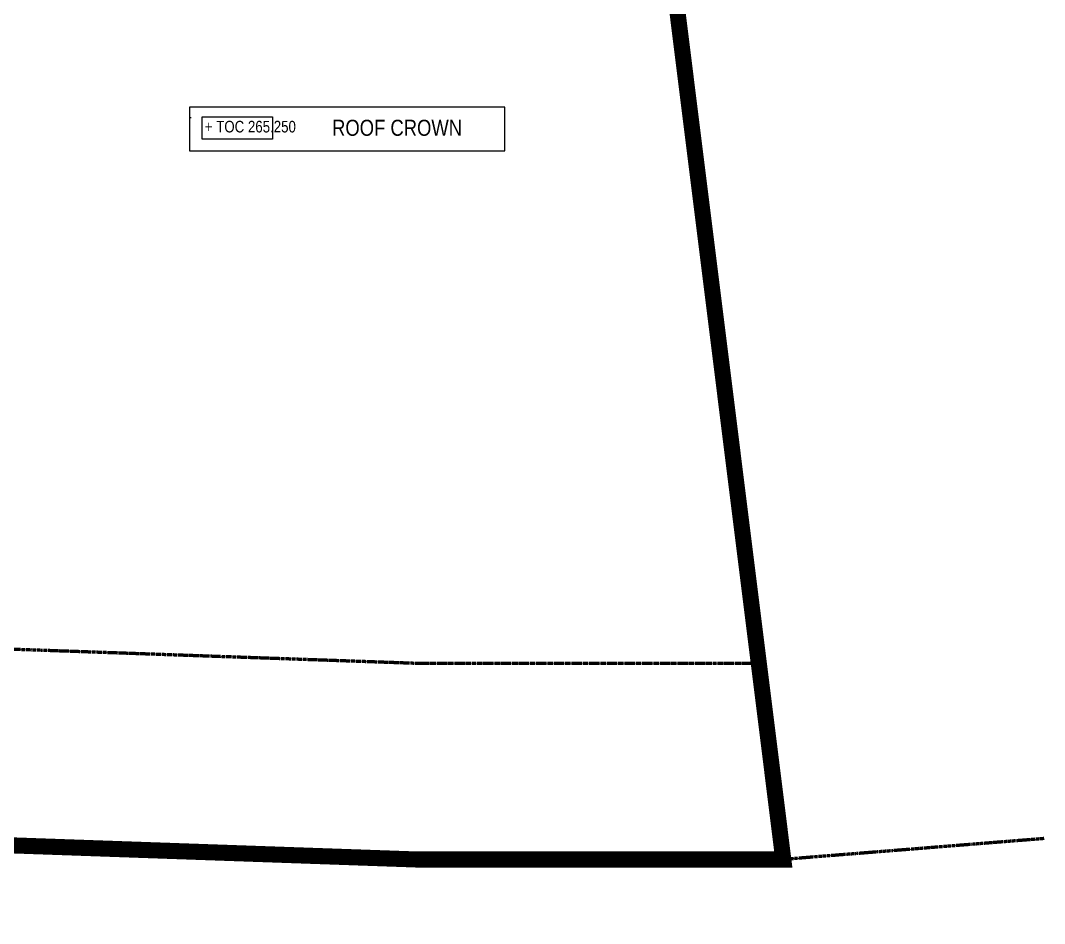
# Model space of a CAD drawing. Header units: millimetres. Extents: x -4865574 to 353735, y -2734656 to 279194.
# Drawn here: x -4819154 to -4787330, y -2734656 to -2706586 of the extents above; entities that cross this region are included whole.
import ezdxf

# ---------------------------------------------------------------- set-up
doc = ezdxf.new("R2010")
doc.units = ezdxf.units.MM
for name, pattern in [('AM-Centre', [11.5, 8, -1, 1.5, -1]), ('AM-Property Line', [9, 5, -1.5, 1, -1.5]), ('SiteBoundary RT1$0$DASHDOT', [1, 0.5, -0.25, 0, -0.25])]:
    doc.linetypes.add(name, pattern=pattern)
for name, color, linetype, lineweight in [('FLOOR', 6, 'Continuous', 9), ('LINE-0_13', 8, 'AM-Centre', 9), ('SITE-1', 8, 'AM-Property Line', 50), ('SYM-SPOTELEV', 7, 'Continuous', 9), ('TEXT', 7, 'Continuous', 9)]:
    doc.layers.add(name, color=color, linetype=linetype, lineweight=lineweight)
doc.layers.add('SiteBoundary RT1$0$AM-BOUNDARYLINE', color=242, linetype='SiteBoundary RT1$0$DASHDOT')
doc.styles.add('Arial Narrow', font='', dxfattribs={"height": 360})
doc.styles.add('Arial Narrow_4', font='', dxfattribs={"height": 500})
doc.styles.get('Arial Narrow').set_extended_font_data('Arial Narrow')
doc.styles.get('Arial Narrow_4').set_extended_font_data('Arial Narrow')

# ---------------------------------------------------------------- blocks, each defined once
blk = doc.blocks.new('Family - ___-2026221-LEVEL 61 _BMU ACCESS_')
at = {"layer": 'SITE-1'}
for p, q in [((-4806960, -2640466), (-4795448, -2732666)), ((-4806847, -2732666), (-4826930, -2731965)), ((-4795448, -2732666), (-4806847, -2732666))]:
    blk.add_line(p, q, dxfattribs=at)
blk = doc.blocks.new('Family - ___-2031015-LEVEL 61 _BMU ACCESS_')
at = {"layer": 'SITE-1'}
for p in [(-4806960, -2640466), (-4787330, -2732015)]:
    blk.add_line(p, (-4795448, -2732666), dxfattribs=at)
blk = doc.blocks.new('Family - ___-5299071-LEVEL 61 _BMU ACCESS_')
at = {"layer": 'SITE-1'}
for p, q in [((-4827203, -2725852), (-4806741, -2726566)), ((-4806741, -2726566), (-4796209, -2726566))]:
    blk.add_line(p, q, dxfattribs=at)
blk = doc.blocks.new('Spot Elevations - Standard - 3_5x15_0-317568-LEVEL 61 _BMU ACCESS_')
at = {"layer": 'SYM-SPOTELEV'}
for p, q in [((-7.5, 0), (-7.5, 3.5)), ((-7.5, 3.5), (3.47, 3.5)), ((3.47, 3.5), (3.47, 0)), ((3.47, 0), (-7.5, 0))]:
    blk.add_line(p, q, dxfattribs=at)

msp = doc.modelspace()

# ---------------------------------------------------------------- linework, layer by layer
at = {"layer": 'FLOOR', "color": 1}
for p, q in [((-4804104, -2709277), (-4813904, -2709277)), ((-4813904, -2709277), (-4813904, -2710638)), ((-4804104, -2710638), (-4804104, -2709277)), ((-4813904, -2710638), (-4804104, -2710638))]:
    msp.add_line(p, q, dxfattribs=at)
at = {"layer": 'LINE-0_13'}
for p, q in [((-4813904, -2709502), (-4813904, -2709602)), ((-4813904, -2709502), (-4813904, -2709602)), ((-4813904, -2709602), (-4813854, -2709602)), ((-4813904, -2709602), (-4813854, -2709602))]:
    msp.add_line(p, q, dxfattribs=at)
at = {"layer": 'SiteBoundary RT1$0$AM-BOUNDARYLINE', "color": 216, "lineweight": 50, "ltscale": 25, "const_width": 500}
msp.add_lwpolyline([(-4847680, -2641065), (-4832597, -2641971), (-4813172, -2641283), (-4806960, -2640466), (-4795448, -2732666), (-4806847, -2732666), (-4826930, -2731965), (-4846463, -2734405), (-4859186, -2733168)], close=True, dxfattribs=at)

# ---------------------------------------------------------------- block references
at = {"layer": 'SITE-1'}
for name in ['Family - ___-2031015-LEVEL 61 _BMU ACCESS_', 'Family - ___-2026221-LEVEL 61 _BMU ACCESS_', 'Family - ___-5299071-LEVEL 61 _BMU ACCESS_']:
    msp.add_blockref(name, (0, 0), dxfattribs=at)
at = {"layer": 'SYM-SPOTELEV', "xscale": 199.9999999999999, "yscale": 199.9999999999999, "zscale": 199.9999999999999}
msp.add_blockref('Spot Elevations - Standard - 3_5x15_0-317568-LEVEL 61 _BMU ACCESS_', (-4812012, -2710277), dxfattribs=at)

# ---------------------------------------------------------------- texts
at = {"layer": 'SYM-SPOTELEV', "insert": (-4813426, -2709706), "char_height": 360, "width": 3395.43, "attachment_point": 1, "line_spacing_factor": 0.974696, "style": 'Arial Narrow'}
msp.add_mtext('+ TOC 265.250', dxfattribs=at)
at = {"layer": 'TEXT', "insert": (-4809471, -2709672), "char_height": 500, "width": 4906.33, "attachment_point": 1, "style": 'Arial Narrow_4'}
msp.add_mtext('ROOF CROWN', dxfattribs=at)

doc.saveas('drawing.dxf')
